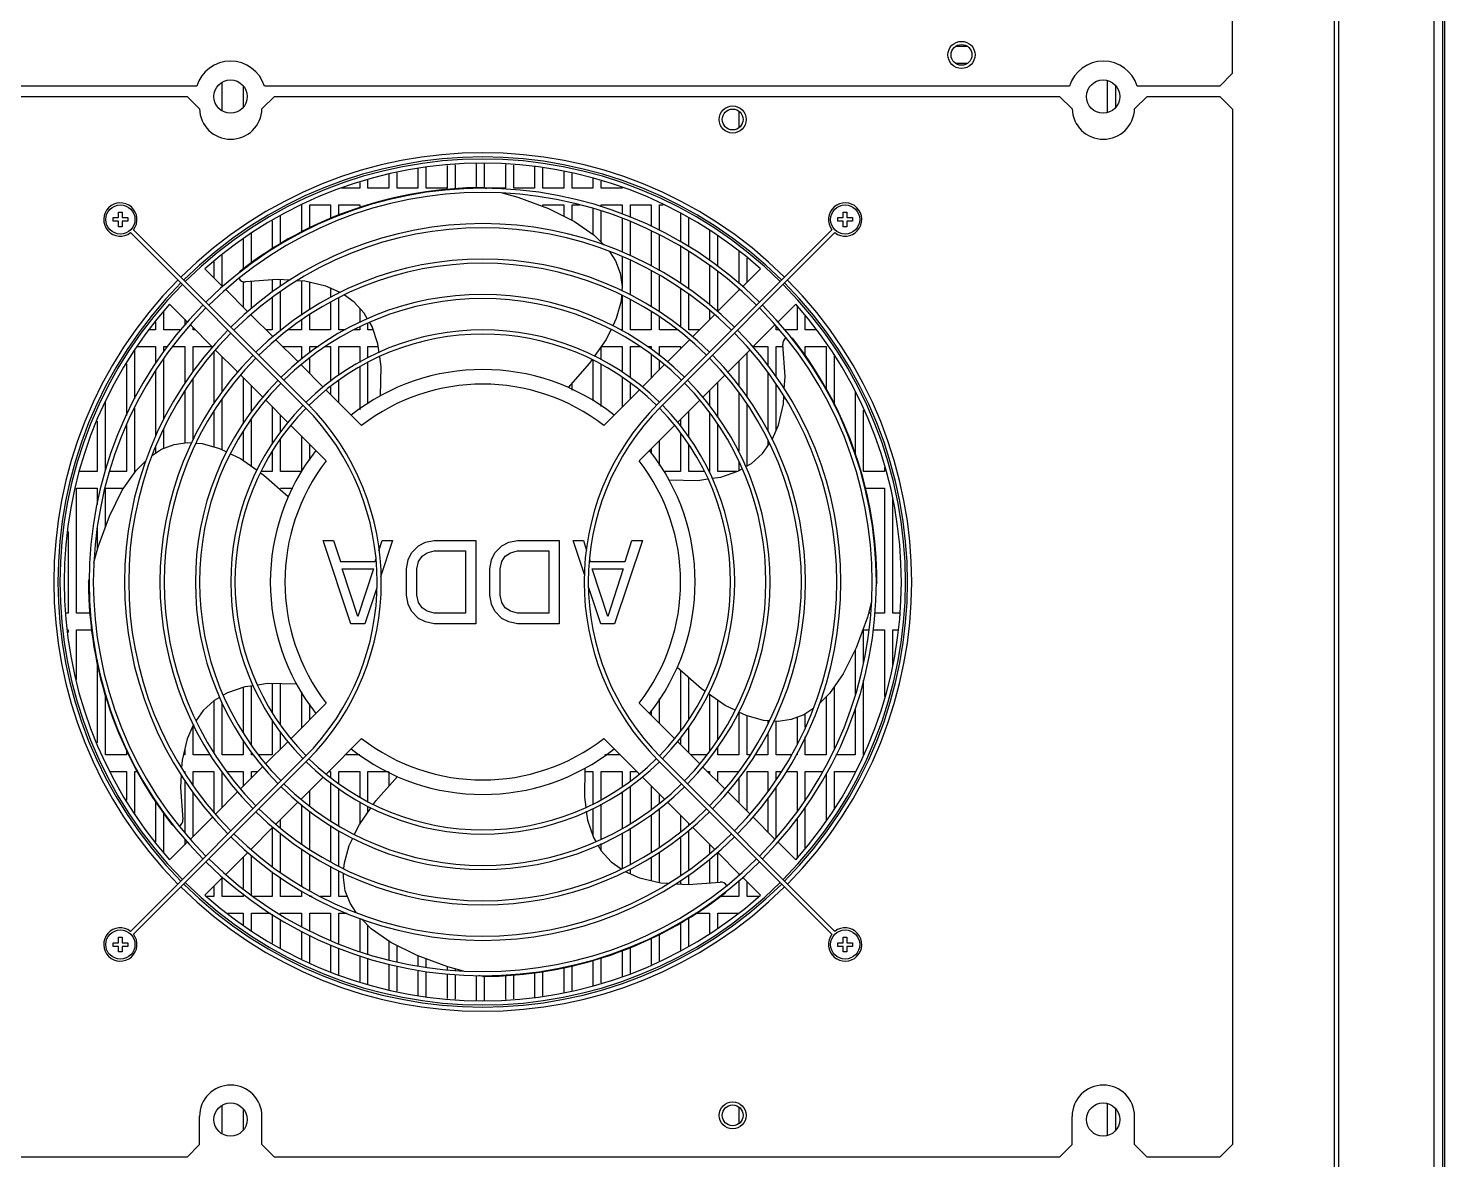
# Model space of a CAD drawing. Header units: millimetres. Extents: x 0 to 100, y -1 to 80.
# Drawn here: x 66.19 to 100.2, y 26.1 to 53.25 of the extents above; entities that cross this region are included whole.
import ezdxf

# ---------------------------------------------------------------- set-up
doc = ezdxf.new("R2010")
doc.units = ezdxf.units.MM
for name, color, linetype in [('2017-00020_0', 7, 'Continuous'), ('2401-00303-M4-20PWMC_0', 7, 'Continuous'), ('4204-00012_0', 7, 'Continuous'), ('4212-16188_0', 7, 'Continuous'), ('4212-63792_0', 7, 'Continuous'), ('4212-63794_0', 7, 'Continuous'), ('4212-63795_0', 7, 'Continuous'), ('4212-94039_0', 7, 'Continuous'), ('4212-KH007_0', 7, 'Continuous'), ('4215-00605_0', 7, 'Continuous')]:
    doc.layers.add(name, color=color, linetype=linetype)

msp = doc.modelspace()

# ---------------------------------------------------------------- linework, layer by layer
at = {"layer": '2017-00020_0', "color": 7, "linetype": 'Continuous'}
for p, q in [((77.105, 49.424), (77.195, 49.4)), ((70.867, 47.047), (70.436, 47.478)), ((83.774, 47.478), (83.343, 47.047)), ((71.468, 46.445), (70.937, 46.976)), ((72.833, 47.178), (72.652, 47.189)), ((83.273, 46.976), (82.745, 46.448)), ((69.587, 46.629), (70.018, 46.198)), ((74.02, 46.673), (73.785, 46.843)), ((84.192, 46.198), (84.623, 46.629)), ((72.071, 45.843), (71.54, 46.374)), ((80.312, 46.281), (80.225, 46.104)), ((82.674, 46.378), (82.143, 45.847)), ((70.089, 46.128), (70.62, 45.597)), ((74.447, 46.088), (74.391, 46.184)), ((83.593, 45.6), (84.121, 46.128)), ((72.673, 45.24), (72.141, 45.772)), ((82.072, 45.775), (81.535, 45.239)), ((70.691, 45.525), (71.222, 44.994)), ((82.992, 44.998), (83.523, 45.529)), ((71.293, 44.924), (71.825, 44.392)), ((73.276, 44.638), (72.744, 45.17)), ((81.464, 45.168), (80.931, 44.635)), ((82.384, 44.39), (82.92, 44.927)), ((74.197, 43.716), (73.347, 44.567)), ((80.86, 44.563), (80.013, 43.716)), ((71.895, 44.321), (72.427, 43.789)), ((81.78, 43.786), (82.313, 44.319)), ((84.323, 44.232), (84.335, 44.421)), ((72.498, 43.718), (73.349, 42.868)), ((80.861, 42.868), (81.708, 43.715)), ((83.818, 43.045), (83.989, 43.282)), ((83.233, 42.618), (83.336, 42.678)), ((81.576, 42.414), (82.27, 42.399)), ((82.27, 42.399), (82.506, 42.433)), ((73.272, 40.96), (73.522, 40.96)), ((73.938, 38.96), (73.272, 40.96)), ((73.522, 40.96), (73.688, 40.449)), ((74.607, 40.711), (74.688, 40.96)), ((74.938, 40.96), (74.647, 40.085)), ((74.688, 40.96), (74.938, 40.96)), ((75.397, 40.662), (75.563, 40.832)), ((75.563, 40.832), (75.73, 40.917)), ((75.73, 40.917), (75.938, 40.96)), ((75.938, 40.96), (76.938, 40.96)), ((76.938, 40.96), (76.938, 38.96)), ((77.397, 40.662), (77.563, 40.832)), ((77.563, 40.832), (77.73, 40.917)), ((77.73, 40.917), (77.938, 40.96)), ((77.938, 40.96), (78.938, 40.96)), ((78.938, 40.96), (78.938, 38.96)), ((79.272, 40.96), (79.522, 40.96)), ((79.553, 40.117), (79.272, 40.96)), ((79.522, 40.96), (79.6, 40.72)), ((80.938, 40.96), (80.272, 38.96)), ((80.522, 40.449), (80.688, 40.96)), ((80.688, 40.96), (80.938, 40.96)), ((74.522, 40.449), (74.542, 40.51)), ((75.272, 40.279), (75.313, 40.492)), ((75.313, 40.492), (75.397, 40.662)), ((75.563, 40.449), (75.647, 40.577)), ((75.647, 40.577), (75.772, 40.662)), ((75.772, 40.662), (75.938, 40.705)), ((75.938, 40.705), (76.688, 40.705)), ((76.688, 40.705), (76.688, 39.215)), ((77.272, 40.279), (77.313, 40.492)), ((77.313, 40.492), (77.397, 40.662)), ((77.563, 40.449), (77.647, 40.577)), ((77.647, 40.577), (77.772, 40.662)), ((77.772, 40.662), (77.938, 40.705)), ((77.938, 40.705), (78.688, 40.705)), ((78.688, 40.705), (78.688, 39.215)), ((79.668, 40.51), (79.688, 40.449)), ((73.688, 40.449), (74.522, 40.449)), ((73.73, 40.279), (74.48, 40.279)), ((74.105, 39.13), (73.73, 40.279)), ((74.48, 40.279), (74.105, 39.13)), ((75.272, 39.641), (75.272, 40.279)), ((75.522, 40.279), (75.563, 40.449)), ((75.522, 39.641), (75.522, 40.279)), ((77.272, 39.641), (77.272, 40.279)), ((77.522, 40.279), (77.563, 40.449)), ((77.522, 39.641), (77.522, 40.279)), ((79.688, 40.449), (80.522, 40.449)), ((79.73, 40.279), (80.48, 40.279)), ((80.105, 39.13), (79.73, 40.279)), ((80.48, 40.279), (80.105, 39.13)), ((67.64, 39.96), (67.665, 40.05)), ((74.559, 39.821), (74.272, 38.96)), ((79.938, 38.96), (79.651, 39.821)), ((86.57, 39.96), (86.545, 39.87)), ((75.313, 39.428), (75.272, 39.641)), ((75.563, 39.471), (75.522, 39.641)), ((75.647, 39.343), (75.563, 39.471)), ((77.313, 39.428), (77.272, 39.641)), ((77.563, 39.471), (77.522, 39.641)), ((77.647, 39.343), (77.563, 39.471)), ((75.397, 39.258), (75.313, 39.428)), ((75.563, 39.088), (75.397, 39.258)), ((75.772, 39.258), (75.647, 39.343)), ((75.938, 39.215), (75.772, 39.258)), ((76.688, 39.215), (75.938, 39.215)), ((77.397, 39.258), (77.313, 39.428)), ((77.563, 39.088), (77.397, 39.258)), ((77.772, 39.258), (77.647, 39.343)), ((77.938, 39.215), (77.772, 39.258)), ((78.688, 39.215), (77.938, 39.215)), ((74.272, 38.96), (73.938, 38.96)), ((75.73, 39.003), (75.563, 39.088)), ((75.938, 38.96), (75.73, 39.003)), ((76.938, 38.96), (75.938, 38.96)), ((77.73, 39.003), (77.563, 39.088)), ((77.938, 38.96), (77.73, 39.003)), ((78.938, 38.96), (77.938, 38.96)), ((80.272, 38.96), (79.938, 38.96)), ((71.94, 37.521), (71.704, 37.487)), ((72.634, 37.506), (71.94, 37.521)), ((70.977, 37.302), (70.874, 37.242)), ((70.392, 36.875), (70.221, 36.638)), ((73.349, 37.052), (72.502, 36.205)), ((81.712, 36.202), (80.861, 37.052)), ((72.43, 36.134), (71.897, 35.601)), ((73.35, 35.357), (74.197, 36.204)), ((80.013, 36.204), (80.863, 35.353)), ((82.315, 35.599), (81.783, 36.131)), ((69.887, 35.688), (69.875, 35.499)), ((71.826, 35.53), (71.29, 34.993)), ((82.917, 34.996), (82.385, 35.528)), ((72.746, 34.752), (73.279, 35.285)), ((80.934, 35.282), (81.466, 34.75)), ((71.218, 34.922), (70.687, 34.391)), ((83.519, 34.395), (82.988, 34.926)), ((72.138, 34.145), (72.675, 34.681)), ((81.537, 34.68), (82.069, 34.148)), ((70.617, 34.32), (70.089, 33.792)), ((71.536, 33.542), (72.067, 34.073)), ((82.139, 34.077), (82.67, 33.546)), ((84.121, 33.792), (83.59, 34.323)), ((70.018, 33.722), (69.587, 33.291)), ((73.898, 33.639), (73.985, 33.816)), ((79.763, 33.832), (79.819, 33.736)), ((84.623, 33.291), (84.192, 33.722)), ((70.937, 32.944), (71.465, 33.472)), ((82.742, 33.475), (83.273, 32.944)), ((80.19, 33.247), (80.425, 33.077)), ((70.436, 32.442), (70.867, 32.873)), ((81.377, 32.742), (81.558, 32.731)), ((83.343, 32.873), (83.774, 32.442)), ((77.105, 30.495), (77.015, 30.52))]:
    msp.add_line(p, q, dxfattribs=at)
for points in [[(77.57, 49.297), (77.946, 49.194), (78.683, 48.925), (79.311, 48.614), (79.783, 48.285), (80.018, 48.047)], [(80.148, 47.888), (80.29, 47.67), (80.406, 47.368), (80.452, 47.05), (80.445, 46.948)], [(72.478, 47.2), (72.171, 47.219), (71.406, 47.163)], [(73.683, 46.905), (73.341, 47.058), (72.833, 47.178)], [(74.34, 46.271), (74.258, 46.411), (74.02, 46.673)], [(80.438, 46.839), (80.428, 46.697), (80.312, 46.281)], [(74.618, 45.462), (74.587, 45.674), (74.447, 46.088)], [(80.181, 46.014), (80.065, 45.778), (79.783, 45.375)], [(84.345, 44.589), (84.364, 44.894), (84.308, 45.659)], [(74.651, 44.431), (74.666, 45.125), (74.632, 45.36)], [(79.725, 45.292), (79.669, 45.212), (79.155, 44.63)], [(84.05, 43.382), (84.203, 43.724), (84.323, 44.232)], [(69.177, 43.003), (69.395, 43.145), (69.697, 43.261), (70.015, 43.307), (70.122, 43.3)], [(70.228, 43.293), (70.368, 43.283), (70.784, 43.167), (70.956, 43.082)], [(67.768, 40.425), (67.871, 40.801), (68.14, 41.538), (68.451, 42.166), (68.78, 42.638), (69.021, 42.876)], [(71.045, 43.038), (71.287, 42.92), (71.688, 42.64)], [(83.422, 42.729), (83.556, 42.807), (83.818, 43.045)], [(71.77, 42.582), (71.853, 42.524), (72.435, 42.01)], [(82.609, 42.448), (82.819, 42.478), (83.233, 42.618)], [(86.442, 39.495), (86.339, 39.119), (86.07, 38.382), (85.759, 37.754), (85.43, 37.282), (85.189, 37.044)], [(82.44, 37.338), (82.357, 37.396), (81.775, 37.91)], [(71.601, 37.472), (71.391, 37.442), (70.977, 37.302)], [(70.788, 37.191), (70.654, 37.113), (70.392, 36.875)], [(83.165, 36.882), (82.923, 37), (82.522, 37.28)], [(83.982, 36.627), (83.842, 36.637), (83.426, 36.753), (83.254, 36.838)], [(85.033, 36.917), (84.815, 36.775), (84.513, 36.659), (84.195, 36.613), (84.088, 36.62)], [(70.16, 36.538), (70.007, 36.196), (69.887, 35.688)], [(79.559, 35.489), (79.544, 34.795), (79.578, 34.56)], [(69.865, 35.331), (69.846, 35.026), (69.902, 34.261)], [(74.485, 34.628), (74.541, 34.708), (75.055, 35.29)], [(74.029, 33.906), (74.145, 34.142), (74.427, 34.545)], [(79.592, 34.458), (79.623, 34.246), (79.763, 33.832)], [(73.772, 33.081), (73.782, 33.223), (73.898, 33.639)], [(79.87, 33.649), (79.952, 33.509), (80.19, 33.247)], [(80.527, 33.015), (80.869, 32.862), (81.377, 32.742)], [(74.062, 32.032), (73.92, 32.25), (73.804, 32.552), (73.758, 32.87), (73.765, 32.972)], [(81.732, 32.72), (82.039, 32.701), (82.804, 32.757)], [(76.64, 30.623), (76.264, 30.726), (75.527, 30.995), (74.899, 31.306), (74.427, 31.635), (74.192, 31.873)]]:
    msp.add_lwpolyline(points, dxfattribs=at)
for centre, radius, start, end in [((77.105, 39.96), 10.05, 48.4227, 131.5773), ((77.105, 39.96), 9.464, 90, 127.8739), ((71.387, 47.312), 0.15, 127.8739, 158.1392), ((71.387, 47.312), 0.15, 206.6536, 277.2965), ((77.105, 39.96), 10.05, 138.4227, 221.5773), ((77.105, 39.96), 10.05, 318.4227, 41.5773), ((84.457, 45.678), 0.15, 116.6536, 187.2965), ((84.457, 45.678), 0.15, 37.8739, 68.1392), ((77.105, 39.96), 9.464, 0, 37.8739), ((77.105, 39.96), 5.1, 51.7714, 128.2286), ((77.105, 39.96), 4.75, 52.2567, 127.7433), ((77.105, 39.96), 5.1, 141.7714, 218.2286), ((77.105, 39.96), 4.75, 142.2567, 217.7433), ((77.105, 39.96), 4.75, 322.2567, 37.7433), ((77.105, 39.96), 5.1, 321.7714, 38.2286), ((77.105, 39.96), 9.464, 180, 217.8739), ((77.105, 39.96), 4.75, 232.2567, 307.7433), ((77.105, 39.96), 5.1, 231.7714, 308.2286), ((69.753, 34.242), 0.15, 217.8739, 248.1392), ((69.753, 34.242), 0.15, 296.6536, 7.2965), ((82.823, 32.608), 0.15, 26.6536, 97.2965), ((77.105, 39.96), 10.05, 228.4227, 311.5773), ((77.105, 39.96), 9.464, 270, 307.8739), ((82.823, 32.608), 0.15, 307.8739, 338.1392)]:
    msp.add_arc(centre, radius, start, end, dxfattribs=at)
at = {"layer": '2401-00303-M4-20PWMC_0', "color": 7, "linetype": 'Continuous'}
for p, q in [((68.23, 48.704), (68.361, 48.704)), ((68.23, 48.616), (68.23, 48.704)), ((68.361, 48.835), (68.449, 48.835)), ((68.361, 48.704), (68.361, 48.835)), ((68.449, 48.835), (68.449, 48.704)), ((68.449, 48.704), (68.58, 48.704)), ((68.58, 48.704), (68.58, 48.616)), ((85.63, 48.704), (85.761, 48.704)), ((85.63, 48.616), (85.63, 48.704)), ((85.761, 48.835), (85.849, 48.835)), ((85.761, 48.704), (85.761, 48.835)), ((85.849, 48.835), (85.849, 48.704)), ((85.849, 48.704), (85.98, 48.704)), ((85.98, 48.704), (85.98, 48.616)), ((68.361, 48.616), (68.23, 48.616)), ((68.361, 48.485), (68.361, 48.616)), ((68.449, 48.485), (68.361, 48.485)), ((68.58, 48.616), (68.449, 48.616)), ((68.449, 48.616), (68.449, 48.485)), ((85.761, 48.616), (85.63, 48.616)), ((85.761, 48.485), (85.761, 48.616)), ((85.849, 48.485), (85.761, 48.485)), ((85.98, 48.616), (85.849, 48.616)), ((85.849, 48.616), (85.849, 48.485)), ((68.23, 31.304), (68.361, 31.304)), ((68.23, 31.216), (68.23, 31.304)), ((68.361, 31.435), (68.449, 31.435)), ((68.361, 31.304), (68.361, 31.435)), ((68.449, 31.435), (68.449, 31.304)), ((68.449, 31.304), (68.58, 31.304)), ((68.58, 31.304), (68.58, 31.216)), ((85.63, 31.304), (85.761, 31.304)), ((85.63, 31.216), (85.63, 31.304)), ((85.761, 31.435), (85.849, 31.435)), ((85.761, 31.304), (85.761, 31.435)), ((85.849, 31.435), (85.849, 31.304)), ((85.849, 31.304), (85.98, 31.304)), ((85.98, 31.304), (85.98, 31.216)), ((68.361, 31.216), (68.23, 31.216)), ((68.361, 31.085), (68.361, 31.216)), ((68.449, 31.085), (68.361, 31.085)), ((68.58, 31.216), (68.449, 31.216)), ((68.449, 31.216), (68.449, 31.085)), ((85.761, 31.216), (85.63, 31.216)), ((85.761, 31.085), (85.761, 31.216)), ((85.849, 31.085), (85.761, 31.085)), ((85.98, 31.216), (85.849, 31.216)), ((85.849, 31.216), (85.849, 31.085))]:
    msp.add_line(p, q, dxfattribs=at)
for centre in [(68.405, 48.66), (85.805, 48.66), (68.405, 31.26), (85.805, 31.26)]:
    msp.add_circle(centre, 0.35, dxfattribs=at)
for centre, start, end in [((68.405, 48.66), 322.1997, 307.8003), ((85.805, 48.66), 232.1997, 217.8003), ((68.405, 31.26), 52.1997, 37.8003), ((85.805, 31.26), 142.1997, 127.8003)]:
    msp.add_arc(centre, 0.4, start, end, dxfattribs=at)
at = {"layer": '4204-00012_0', "color": 7, "linetype": 'Continuous'}
for p, q in [((68.65, 48.345), (72.827, 44.167)), ((68.72, 48.415), (72.898, 44.238)), ((85.49, 48.415), (81.312, 44.238)), ((85.56, 48.345), (81.383, 44.167)), ((72.827, 35.753), (68.65, 31.575)), ((81.383, 35.753), (85.56, 31.575)), ((72.898, 35.682), (68.72, 31.505)), ((81.312, 35.682), (85.49, 31.505))]:
    msp.add_line(p, q, dxfattribs=at)
for centre, radius, start, end in [((77.105, 39.96), 10.3, 45.2785, 134.7215), ((77.105, 39.96), 10.2, 45.281, 134.7182), ((77.105, 39.96), 9.45, 45.3042, 134.6958), ((77.105, 39.96), 9.35, 45.3074, 134.6926), ((77.105, 39.96), 8.6, 45.3334, 134.6664), ((77.105, 39.96), 8.5, 45.3373, 134.6624), ((77.105, 39.96), 7.75, 45.37, 134.629), ((77.105, 39.96), 7.65, 45.3748, 134.6241), ((77.105, 39.96), 10.3, 135.2785, 224.7215), ((77.105, 39.96), 10.2, 135.2818, 224.719), ((77.105, 39.96), 10.2, 315.2818, 44.719), ((77.105, 39.96), 10.3, 315.2785, 44.7215), ((77.105, 39.96), 9.45, 135.3042, 224.6958), ((77.105, 39.96), 6.9, 45.4154, 134.584), ((77.105, 39.96), 6.8, 45.4215, 134.5779), ((77.105, 39.96), 9.45, 315.3042, 44.6958), ((77.105, 39.96), 9.35, 135.3074, 224.6926), ((77.105, 39.96), 9.35, 315.3074, 44.6926), ((77.105, 39.96), 8.6, 135.3336, 224.6666), ((77.105, 39.96), 8.5, 135.3376, 224.6627), ((77.105, 39.96), 6.05, 45.4741, 134.4995), ((77.105, 39.96), 5.95, 45.482, 134.5594), ((77.105, 39.96), 8.5, 315.3376, 44.6627), ((77.105, 39.96), 8.6, 315.3336, 44.6666), ((77.105, 39.96), 7.75, 135.371, 224.63), ((77.105, 39.96), 7.65, 135.3759, 224.6252), ((77.105, 39.96), 7.65, 315.3759, 44.6252), ((77.105, 39.96), 7.75, 315.371, 44.63), ((77.105, 39.96), 6.9, 135.416, 224.5846), ((77.105, 39.96), 6.8, 135.4221, 224.5785), ((77.105, 39.96), 6.8, 315.4221, 44.5785), ((77.105, 39.96), 6.9, 315.416, 44.5846), ((68.62, 39.96), 6.05, 315, 45), ((85.59, 39.96), 6.05, 135, 225), ((77.105, 39.96), 6.05, 135.5005, 224.5259), ((77.105, 39.96), 5.95, 135.4529, 224.518), ((68.62, 39.96), 5.95, 315, 45), ((85.59, 39.96), 5.95, 135, 225), ((77.105, 39.96), 5.95, 315.5275, 44.518), ((77.105, 39.96), 6.05, 315.5005, 44.5259), ((77.105, 39.96), 5.95, 225.482, 314.5594), ((77.105, 39.96), 6.05, 225.4741, 314.4995), ((77.105, 39.96), 6.9, 225.4154, 314.584), ((77.105, 39.96), 6.8, 225.4215, 314.5779), ((77.105, 39.96), 7.75, 225.37, 314.629), ((77.105, 39.96), 7.65, 225.3748, 314.6241), ((77.105, 39.96), 8.6, 225.3334, 314.6664), ((77.105, 39.96), 8.5, 225.3373, 314.6624), ((77.105, 39.96), 9.45, 225.3042, 314.6958), ((77.105, 39.96), 9.35, 225.3074, 314.6926), ((77.105, 39.96), 10.2, 225.281, 314.7182), ((77.105, 39.96), 10.3, 225.2785, 314.7215)]:
    msp.add_arc(centre, radius, start, end, dxfattribs=at)
at = {"layer": '4212-16188_0', "color": 7, "linetype": 'Continuous'}
for p, q in [((88.75, 52.81), (88.45, 52.81)), ((88.45, 52.41), (88.75, 52.41)), ((70.85, 51.264), (70.85, 51.956)), ((71.35, 51.874), (71.35, 51.346)), ((83.25, 51.263), (83.25, 50.857)), ((76.95, 50.001), (76.95, 49.414)), ((77.15, 49.412), (77.15, 50.007)), ((74.85, 49.745), (74.85, 49.41)), ((75.05, 49.41), (75.05, 49.782)), ((75.55, 49.874), (75.55, 49.41)), ((75.75, 49.41), (75.75, 49.91)), ((76.25, 49.958), (76.25, 49.41)), ((76.45, 49.41), (76.45, 49.97)), ((77.65, 49.977), (77.65, 49.41)), ((77.85, 49.41), (77.85, 49.965)), ((78.35, 49.931), (78.35, 49.41)), ((78.55, 49.41), (78.55, 49.894)), ((79.05, 49.802), (79.05, 49.41)), ((79.25, 49.41), (79.25, 49.766)), ((74.15, 49.41), (73.712, 49.41)), ((74.15, 49.547), (74.15, 49.41)), ((74.35, 49.41), (74.35, 49.609)), ((74.85, 49.41), (74.35, 49.41)), ((75.55, 49.41), (75.05, 49.41)), ((76.25, 49.41), (75.75, 49.41)), ((77.65, 49.41), (77.158, 49.41)), ((78.35, 49.41), (77.85, 49.41)), ((79.05, 49.41), (78.55, 49.41)), ((79.75, 49.41), (79.25, 49.41)), ((79.75, 49.643), (79.75, 49.41)), ((79.95, 49.41), (79.95, 49.581)), ((80.45, 49.41), (79.95, 49.41)), ((80.45, 49.425), (80.45, 49.41)), ((72.75, 49.01), (72.75, 48.341)), ((72.95, 49.01), (73.45, 49.01)), ((72.95, 48.441), (72.95, 49.01)), ((73.45, 49.01), (73.45, 48.69)), ((73.65, 49.01), (74.15, 49.01)), ((73.65, 48.759), (73.65, 49.01)), ((74.15, 49.01), (74.15, 48.934)), ((78.55, 49.01), (79.05, 49.01)), ((78.55, 48.974), (78.55, 49.01)), ((79.05, 49.01), (79.05, 48.743)), ((79.25, 49.01), (79.427, 49.01)), ((79.25, 48.644), (79.25, 49.01)), ((79.95, 49.01), (80.45, 49.01)), ((79.95, 48.965), (79.95, 49.01)), ((80.45, 49.01), (80.45, 48.795)), ((80.65, 49.01), (81.15, 49.01)), ((80.65, 48.71), (80.65, 49.01)), ((81.15, 49.01), (81.15, 48.491)), ((81.35, 49.01), (81.439, 49.01)), ((81.35, 48.392), (81.35, 49.01)), ((72.25, 48.078), (72.25, 48.747)), ((79.75, 48.918), (79.75, 48.308)), ((79.95, 48.116), (79.95, 48.861)), ((80.45, 48.685), (80.45, 47.875)), ((81.85, 48.814), (81.85, 48.125)), ((82.05, 48.001), (82.05, 48.693)), ((71.55, 47.604), (71.55, 48.324)), ((72.05, 48.626), (72.05, 47.942)), ((80.65, 47.787), (80.65, 48.603)), ((81.15, 48.38), (81.15, 47.539)), ((82.55, 48.39), (82.55, 47.677)), ((71.35, 48.195), (71.35, 47.468)), ((81.35, 47.43), (81.35, 48.28)), ((81.85, 48.007), (81.85, 47.121)), ((82.75, 47.537), (82.75, 48.269)), ((70.65, 47.646), (70.65, 47.264)), ((70.85, 47.064), (70.85, 47.803)), ((80.45, 47.769), (80.45, 47.066)), ((80.65, 46.841), (80.65, 47.675)), ((82.05, 46.986), (82.05, 47.884)), ((83.25, 47.889), (83.25, 47.132)), ((83.45, 47.154), (83.45, 47.733)), ((81.15, 47.433), (81.15, 46.564)), ((81.35, 46.432), (81.35, 47.314)), ((82.55, 47.552), (82.55, 46.604)), ((82.75, 46.454), (82.75, 47.409)), ((71.35, 47.168), (71.35, 46.564)), ((71.55, 46.519), (71.55, 47.174)), ((72.05, 47.21), (72.05, 46.912)), ((72.25, 47.056), (72.25, 47.214)), ((72.25, 46.01), (72.25, 46.929)), ((72.75, 47.183), (72.75, 46.365)), ((72.95, 46.496), (72.95, 47.15)), ((73.45, 47.01), (73.45, 46.79)), ((81.85, 47.011), (81.85, 46.078)), ((83.25, 46.997), (83.25, 46.954)), ((72.05, 46.793), (72.05, 46.01)), ((73.45, 46.674), (73.45, 46.01)), ((73.65, 46.891), (73.65, 46.92)), ((73.65, 46.01), (73.65, 46.781)), ((80.45, 46.832), (80.45, 46.01)), ((80.65, 46.01), (80.65, 46.728)), ((82.05, 46.01), (82.05, 46.862)), ((84.65, 46.595), (84.65, 46.01)), ((69.45, 46.01), (69.45, 46.453)), ((69.95, 46.266), (69.95, 46.123)), ((71.55, 46.362), (71.55, 46.383)), ((72.95, 46.01), (72.95, 46.38)), ((74.15, 46.53), (74.15, 46.189)), ((81.15, 46.451), (81.15, 46.01)), ((81.35, 46.01), (81.35, 46.313)), ((82.55, 46.483), (82.55, 46.254)), ((84.85, 46.01), (84.85, 46.337)), ((69.25, 46.01), (69.107, 46.01)), ((69.25, 46.195), (69.25, 46.01)), ((69.847, 46.01), (69.45, 46.01)), ((70.15, 46.01), (70.15, 46.066)), ((70.206, 46.01), (70.15, 46.01)), ((72.05, 46.01), (71.904, 46.01)), ((72.267, 46.01), (72.25, 46.01)), ((72.75, 46.01), (72.436, 46.01)), ((72.75, 46.241), (72.75, 46.01)), ((73.45, 46.01), (72.95, 46.01)), ((73.807, 46.01), (73.65, 46.01)), ((74.15, 46.01), (74.003, 46.01)), ((74.15, 46.08), (74.15, 46.01)), ((74.35, 46.01), (74.35, 46.166)), ((74.473, 46.01), (74.35, 46.01)), ((80.207, 46.01), (80.188, 46.01)), ((80.45, 46.01), (80.413, 46.01)), ((81.15, 46.01), (80.65, 46.01)), ((81.775, 46.01), (81.35, 46.01)), ((82.306, 46.01), (82.05, 46.01)), ((84.15, 46.01), (84.15, 46.096)), ((84.228, 46.01), (84.15, 46.01)), ((84.65, 46.01), (84.363, 46.01)), ((85.103, 46.01), (84.85, 46.01)), ((68.796, 45.61), (69.25, 45.61)), ((69.25, 45.61), (69.25, 45.206)), ((69.45, 45.61), (69.531, 45.61)), ((69.45, 45.488), (69.45, 45.61)), ((69.66, 45.61), (69.95, 45.61)), ((69.95, 45.61), (69.95, 44.726)), ((70.15, 45.61), (70.606, 45.61)), ((70.15, 45.01), (70.15, 45.61)), ((72.304, 45.61), (72.75, 45.61)), ((72.75, 45.61), (72.75, 45.309)), ((72.95, 45.61), (73.161, 45.61)), ((72.95, 45.459), (72.95, 45.61)), ((73.332, 45.61), (73.45, 45.61)), ((73.45, 45.61), (73.45, 44.774)), ((73.65, 45.61), (74.15, 45.61)), ((73.65, 44.92), (73.65, 45.61)), ((74.15, 45.61), (74.15, 45.228)), ((74.35, 45.61), (74.597, 45.61)), ((74.35, 45.336), (74.35, 45.61)), ((79.95, 45.61), (80.45, 45.61)), ((79.95, 45.297), (79.95, 45.61)), ((80.45, 45.61), (80.45, 44.993)), ((80.65, 45.61), (80.873, 45.61)), ((80.65, 44.857), (80.65, 45.61)), ((81.059, 45.61), (81.15, 45.61)), ((81.15, 45.61), (81.15, 45.548)), ((81.35, 45.61), (81.85, 45.61)), ((81.35, 45.388), (81.35, 45.61)), ((81.85, 45.61), (81.85, 45.554)), ((83.604, 45.61), (83.95, 45.61)), ((83.95, 45.61), (83.95, 45.162)), ((84.15, 45.61), (84.312, 45.61)), ((84.15, 44.877), (84.15, 45.61)), ((84.85, 45.61), (85.35, 45.61)), ((84.85, 45.368), (84.85, 45.61)), ((85.35, 45.61), (85.35, 44.588)), ((68.75, 44.359), (68.75, 45.54)), ((69.45, 43.861), (69.45, 45.322)), ((70.65, 45.48), (70.65, 44.247)), ((70.85, 44.531), (70.85, 45.366)), ((72.95, 44.964), (72.95, 45.336)), ((79.75, 45.281), (79.75, 44.31)), ((81.15, 45.42), (81.15, 44.854)), ((81.35, 45.054), (81.35, 45.259)), ((83.25, 45.256), (83.25, 44.672)), ((83.45, 44.398), (83.45, 45.456)), ((85.55, 44.187), (85.55, 45.385)), ((68.55, 45.197), (68.55, 43.957)), ((69.25, 45.016), (69.25, 43.45)), ((72.75, 45.175), (72.75, 45.164)), ((74.15, 45.115), (74.15, 44.093)), ((74.35, 44.233), (74.35, 45.223)), ((79.95, 44.17), (79.95, 45.184)), ((83.95, 44.982), (83.95, 43.573)), ((70.15, 43.362), (70.15, 44.834)), ((71.35, 44.866), (71.35, 43.758)), ((71.55, 44.048), (71.55, 44.666)), ((73.45, 44.652), (73.45, 44.464)), ((73.65, 44.264), (73.65, 44.804)), ((79.25, 44.566), (79.25, 44.737)), ((80.45, 44.876), (80.45, 44.154)), ((80.65, 44.354), (80.65, 44.729)), ((82.55, 44.556), (82.55, 44.183)), ((82.75, 43.921), (82.75, 44.756)), ((84.15, 43.604), (84.15, 44.713)), ((68.05, 42.63), (68.05, 44.3)), ((69.95, 44.536), (69.95, 43.298)), ((70.85, 43.134), (70.85, 44.35)), ((83.25, 44.514), (83.25, 43.097)), ((83.45, 42.745), (83.45, 44.216)), ((86.05, 44.528), (86.05, 43.002)), ((68.75, 42.61), (68.75, 44.135)), ((70.65, 44.055), (70.65, 43.204)), ((71.55, 42.736), (71.55, 43.869)), ((72.05, 44.166), (72.05, 43.271)), ((72.25, 43.556), (72.25, 43.966)), ((82.05, 43.444), (82.05, 44.056)), ((82.55, 44.024), (82.55, 42.61)), ((86.25, 42.61), (86.25, 44.084)), ((67.85, 43.821), (67.85, 42.61)), ((68.55, 43.732), (68.55, 42.61)), ((69.45, 43.166), (69.45, 43.631)), ((71.35, 43.577), (71.35, 42.876)), ((81.85, 43.856), (81.85, 43.697)), ((81.85, 43.536), (81.85, 42.61)), ((82.75, 42.61), (82.75, 43.736)), ((69.25, 43.207), (69.25, 43.051)), ((72.25, 42.61), (72.25, 43.396)), ((72.75, 43.466), (72.75, 42.61)), ((72.95, 42.884), (72.95, 43.266)), ((81.35, 42.755), (81.35, 43.356)), ((82.05, 42.61), (82.05, 43.258)), ((83.95, 43.358), (83.95, 43.228)), ((72.05, 43.097), (72.05, 42.61)), ((81.15, 43.156), (81.15, 43.041)), ((83.25, 42.852), (83.25, 42.628)), ((67.85, 42.61), (67.433, 42.61)), ((68.55, 42.61), (68.148, 42.61)), ((72.05, 42.61), (71.781, 42.61)), ((72.75, 42.61), (72.25, 42.61)), ((81.85, 42.61), (81.452, 42.61)), ((82.423, 42.61), (82.05, 42.61)), ((83.209, 42.61), (82.75, 42.61)), ((86.75, 42.61), (86.25, 42.61)), ((86.75, 42.709), (86.75, 42.61)), ((67.35, 42.21), (67.85, 42.21)), ((67.35, 39.21), (67.35, 42.21)), ((67.85, 42.21), (67.85, 41.824)), ((68.05, 42.21), (68.482, 42.21)), ((68.05, 41.292), (68.05, 42.21)), ((72.25, 42.21), (72.548, 42.21)), ((86.285, 42.21), (86.75, 42.21)), ((86.75, 42.21), (86.75, 39.21)), ((86.95, 39.21), (86.95, 41.969)), ((67.15, 41.174), (67.15, 39.21)), ((67.85, 41.28), (67.85, 40.723)), ((67.15, 39.21), (67.088, 39.21)), ((67.69, 39.21), (67.35, 39.21)), ((86.419, 39.21), (86.364, 39.21)), ((86.75, 39.21), (86.52, 39.21)), ((87.122, 39.21), (86.95, 39.21)), ((67.142, 38.81), (67.15, 38.81)), ((67.15, 38.81), (67.15, 38.746)), ((67.35, 38.81), (67.717, 38.81)), ((67.35, 37.618), (67.35, 38.81)), ((86.25, 38.81), (86.378, 38.81)), ((86.25, 38.033), (86.25, 38.81)), ((86.479, 38.81), (86.75, 38.81)), ((86.75, 38.81), (86.75, 37.211)), ((86.95, 38.81), (87.068, 38.81)), ((86.95, 37.951), (86.95, 38.81)), ((86.05, 38.341), (86.05, 37.269)), ((67.85, 38.081), (67.85, 36.099)), ((81.85, 37.844), (81.85, 36.381)), ((71.35, 37.429), (71.35, 36.356)), ((71.55, 36.043), (71.55, 37.465)), ((72.05, 37.518), (72.05, 36.835)), ((72.25, 36.523), (72.25, 37.514)), ((82.05, 36.666), (82.05, 37.667)), ((85.55, 35.966), (85.55, 37.454)), ((86.25, 35.81), (86.25, 37.607)), ((68.05, 35.81), (68.05, 37.252)), ((70.65, 37.11), (70.65, 35.86)), ((72.75, 37.322), (72.75, 36.454)), ((81.35, 36.564), (81.35, 37.165)), ((82.55, 37.261), (82.55, 35.897)), ((82.75, 36.18), (82.75, 37.121)), ((85.35, 37.203), (85.35, 35.81)), ((70.85, 35.81), (70.85, 37.065)), ((72.95, 36.654), (72.95, 37.036)), ((81.15, 36.879), (81.15, 36.764)), ((83.25, 36.823), (83.25, 35.81)), ((83.45, 35.81), (83.45, 36.747)), ((84.85, 36.479), (84.85, 36.798)), ((86.05, 36.918), (86.05, 35.81)), ((70.15, 35.81), (70.15, 36.516)), ((72.05, 36.651), (72.05, 35.81)), ((82.05, 35.864), (82.05, 36.48)), ((83.95, 36.63), (83.95, 36.558)), ((84.15, 35.81), (84.15, 36.616)), ((84.65, 36.712), (84.65, 36.056)), ((71.35, 36.171), (71.35, 35.81)), ((72.25, 35.954), (72.25, 36.362)), ((81.85, 36.207), (81.85, 36.064)), ((83.95, 36.328), (83.95, 35.81)), ((84.85, 35.81), (84.85, 36.244)), ((68.55, 35.81), (68.05, 35.81)), ((68.55, 35.953), (68.55, 35.81)), ((69.95, 35.81), (69.916, 35.81)), ((69.95, 35.956), (69.95, 35.81)), ((70.563, 35.81), (70.15, 35.81)), ((71.35, 35.81), (70.85, 35.81)), ((71.55, 35.81), (71.55, 35.873)), ((71.601, 35.81), (71.55, 35.81)), ((72.05, 35.81), (71.729, 35.81)), ((74.15, 35.81), (73.804, 35.81)), ((80.406, 35.81), (80.036, 35.81)), ((82.484, 35.81), (82.104, 35.81)), ((82.75, 35.81), (82.75, 36.007)), ((83.25, 35.81), (82.75, 35.81)), ((83.528, 35.81), (83.45, 35.81)), ((83.95, 35.81), (83.644, 35.81)), ((84.516, 35.81), (84.15, 35.81)), ((84.65, 35.81), (84.636, 35.81)), ((84.65, 35.833), (84.65, 35.81)), ((85.35, 35.81), (84.85, 35.81)), ((86.05, 35.81), (85.584, 35.81)), ((68.15, 35.41), (68.55, 35.41)), ((68.55, 35.41), (68.55, 34.723)), ((68.75, 35.41), (68.821, 35.41)), ((68.75, 34.38), (68.75, 35.41)), ((69.928, 35.41), (69.95, 35.41)), ((69.95, 35.41), (69.95, 35.381)), ((70.15, 35.41), (70.65, 35.41)), ((70.15, 35.086), (70.15, 35.41)), ((70.65, 35.41), (70.65, 34.432)), ((70.85, 34.554), (70.85, 35.386)), ((70.957, 35.41), (71.35, 35.41)), ((71.35, 35.41), (71.35, 35.054)), ((71.55, 35.41), (71.706, 35.41)), ((71.55, 35.254), (71.55, 35.41)), ((73.404, 35.41), (73.45, 35.41)), ((73.45, 35.41), (73.45, 35.278)), ((73.65, 35.41), (74.15, 35.41)), ((73.65, 35.119), (73.65, 35.41)), ((74.15, 35.41), (74.15, 34.804)), ((74.35, 35.41), (74.841, 35.41)), ((74.35, 34.691), (74.35, 35.41)), ((74.85, 35.406), (74.85, 35.058)), ((79.557, 35.41), (79.75, 35.41)), ((79.75, 35.41), (79.75, 34.634)), ((79.95, 35.41), (80.45, 35.41)), ((79.95, 34.746), (79.95, 35.41)), ((80.45, 35.41), (80.45, 35.051)), ((80.65, 35.41), (80.806, 35.41)), ((80.65, 35.191), (80.65, 35.41)), ((82.504, 35.41), (82.55, 35.41)), ((82.55, 35.41), (82.55, 35.364)), ((82.75, 35.41), (83.25, 35.41)), ((82.75, 35.164), (82.75, 35.41)), ((83.25, 35.41), (83.25, 35.405)), ((83.45, 35.41), (83.95, 35.41)), ((83.45, 34.464), (83.45, 35.41)), ((83.95, 35.41), (83.95, 34.922)), ((84.15, 35.41), (84.276, 35.41)), ((84.15, 35.207), (84.15, 35.41)), ((84.392, 35.41), (84.65, 35.41)), ((84.65, 35.41), (84.65, 34.45)), ((84.85, 35.41), (85.273, 35.41)), ((84.85, 34.726), (84.85, 35.41)), ((85.55, 35.41), (86.05, 35.41)), ((85.55, 34.535), (85.55, 35.41)), ((86.05, 35.41), (86.05, 35.392)), ((69.95, 35.206), (69.95, 33.945)), ((73.45, 35.15), (73.45, 34.238)), ((80.65, 34.164), (80.65, 35.061)), ((81.15, 35.066), (81.15, 34.5)), ((83.25, 35.251), (83.25, 34.664)), ((84.15, 33.824), (84.15, 35.037)), ((85.35, 35.344), (85.35, 34.228)), ((69.25, 34.714), (69.25, 33.725)), ((70.15, 33.854), (70.15, 34.91)), ((72.95, 34.588), (72.95, 34.956)), ((73.65, 34.11), (73.65, 34.995)), ((74.15, 34.686), (74.15, 34.149)), ((80.45, 34.929), (80.45, 34.051)), ((81.35, 34.649), (81.35, 34.866)), ((83.95, 34.767), (83.95, 33.964)), ((69.45, 33.467), (69.45, 34.422)), ((72.75, 34.621), (72.75, 33.68)), ((72.95, 33.545), (72.95, 34.46)), ((74.35, 34.435), (74.35, 34.581)), ((79.75, 34.52), (79.75, 33.871)), ((79.95, 33.792), (79.95, 34.632)), ((81.15, 34.371), (81.15, 33.475)), ((81.35, 33.598), (81.35, 34.526)), ((81.85, 34.366), (81.85, 33.966)), ((84.85, 33.583), (84.85, 34.552)), ((72.05, 34.056), (72.05, 33.139)), ((72.25, 34.061), (72.25, 34.256)), ((73.45, 34.119), (73.45, 33.249)), ((80.65, 33.181), (80.65, 34.049)), ((82.05, 34.131), (82.05, 34.166)), ((84.65, 34.274), (84.65, 33.325)), ((69.95, 33.797), (69.95, 33.654)), ((72.25, 32.991), (72.25, 33.932)), ((73.65, 33.145), (73.65, 33.991)), ((79.95, 33.512), (79.95, 33.684)), ((80.45, 33.936), (80.45, 33.089)), ((81.85, 33.842), (81.85, 32.909)), ((82.05, 33.058), (82.05, 33.996)), ((82.55, 33.666), (82.55, 33.437)), ((71.35, 33.356), (71.35, 32.602)), ((71.55, 33.528), (71.55, 33.556)), ((71.55, 32.444), (71.55, 33.401)), ((72.75, 33.56), (72.75, 32.672)), ((72.95, 32.552), (72.95, 33.421)), ((81.15, 33.36), (81.15, 32.795)), ((81.35, 32.748), (81.35, 33.477)), ((82.75, 32.753), (82.75, 33.466)), ((72.05, 33.008), (72.05, 32.41)), ((73.45, 33.137), (73.45, 32.41)), ((73.65, 32.41), (73.65, 33.032)), ((80.65, 32.96), (80.65, 33.071)), ((82.55, 33.306), (82.55, 32.738)), ((70.65, 32.656), (70.65, 32.41)), ((70.85, 32.41), (70.85, 32.856)), ((72.25, 32.41), (72.25, 32.873)), ((81.85, 32.792), (81.85, 32.713)), ((82.05, 32.702), (82.05, 32.931)), ((83.25, 32.966), (83.25, 32.923)), ((83.25, 32.788), (83.25, 32.41)), ((83.45, 32.41), (83.45, 32.766)), ((70.65, 32.41), (70.476, 32.41)), ((71.35, 32.41), (70.85, 32.41)), ((71.35, 32.474), (71.35, 32.41)), ((72.05, 32.41), (71.603, 32.41)), ((72.75, 32.41), (72.25, 32.41)), ((72.75, 32.551), (72.75, 32.41)), ((72.95, 32.41), (72.95, 32.441)), ((73.007, 32.41), (72.95, 32.41)), ((73.45, 32.41), (73.212, 32.41)), ((73.859, 32.41), (73.65, 32.41)), ((83.25, 32.41), (82.799, 32.41)), ((83.734, 32.41), (83.45, 32.41)), ((70.986, 32.01), (71.35, 32.01)), ((71.35, 32.01), (71.35, 31.725)), ((71.55, 32.01), (72.013, 32.01)), ((71.55, 31.596), (71.55, 32.01)), ((72.05, 31.987), (72.05, 31.294)), ((72.25, 32.01), (72.75, 32.01)), ((72.25, 31.981), (72.25, 32.01)), ((72.75, 32.01), (72.75, 31.695)), ((72.95, 32.01), (73.45, 32.01)), ((72.95, 31.595), (72.95, 32.01)), ((73.45, 32.01), (73.45, 31.36)), ((73.65, 32.01), (73.848, 32.01)), ((73.65, 31.282), (73.65, 32.01)), ((82.208, 32.01), (82.55, 32.01)), ((82.55, 32.01), (82.55, 31.53)), ((82.75, 32.01), (83.25, 32.01)), ((82.75, 31.651), (82.75, 32.01)), ((72.25, 31.173), (72.25, 31.863)), ((74.15, 31.886), (74.15, 31.09)), ((74.35, 31.033), (74.35, 31.713)), ((81.85, 31.773), (81.85, 31.106)), ((82.05, 31.227), (82.05, 31.903)), ((72.75, 31.583), (72.75, 30.919)), ((72.95, 30.829), (72.95, 31.483)), ((74.85, 31.34), (74.85, 30.891)), ((81.15, 31.424), (81.15, 30.78)), ((81.35, 30.87), (81.35, 31.524)), ((73.45, 31.252), (73.45, 30.604)), ((73.65, 30.529), (73.65, 31.175)), ((74.15, 30.986), (74.15, 30.373)), ((75.05, 30.842), (75.05, 31.231)), ((75.55, 30.986), (75.55, 30.749)), ((79.95, 30.339), (79.95, 30.952)), ((80.45, 31.123), (80.45, 30.495)), ((80.65, 30.557), (80.65, 31.192)), ((74.35, 30.311), (74.35, 30.929)), ((74.85, 30.787), (74.85, 30.175)), ((75.05, 30.138), (75.05, 30.741)), ((75.55, 30.647), (75.55, 30.046)), ((75.75, 30.711), (75.75, 30.913)), ((75.75, 30.01), (75.75, 30.61)), ((76.25, 30.731), (76.25, 30.659)), ((76.45, 30.634), (76.45, 30.675)), ((78.55, 30.026), (78.55, 30.618)), ((79.05, 30.717), (79.05, 30.118)), ((79.25, 30.154), (79.25, 30.758)), ((79.75, 30.883), (79.75, 30.277)), ((76.25, 30.559), (76.25, 29.962)), ((76.45, 29.95), (76.45, 30.534)), ((76.95, 30.52), (76.95, 29.919)), ((77.15, 29.913), (77.15, 30.498)), ((77.65, 30.53), (77.65, 29.943)), ((77.85, 29.955), (77.85, 30.544)), ((78.35, 30.578), (78.35, 29.989)), ((70.85, 26.715), (70.85, 27.405)), ((71.35, 27.323), (71.35, 26.797)), ((83.25, 27.363), (83.25, 26.957))]:
    msp.add_line(p, q, dxfattribs=at)
at = {"layer": '4212-63792_0', "color": 7, "linetype": 'Continuous'}
for centre, radius in [((88.6, 52.61), 0.25), ((71.05, 51.61), 0.4), ((92, 51.61), 0.4), ((83.105, 51.06), 0.25), ((71.05, 27.06), 0.4), ((83.105, 27.16), 0.25), ((92, 27.06), 0.4)]:
    msp.add_circle(centre, radius, dxfattribs=at)
at = {"layer": '4212-63794_0', "color": 7, "linetype": 'Continuous'}
for p, q in [((95.1, 75.36), (95.1, 52.16)), ((94.8, 51.86), (95.1, 52.16)), ((70.238, 51.86), (50.917, 51.86)), ((91.193, 51.86), (71.862, 51.86)), ((94.8, 51.86), (92.817, 51.86))]:
    msp.add_line(p, q, dxfattribs=at)
msp.add_circle((88.6, 52.61), 0.325, dxfattribs=at)
for centre in [(71.05, 51.61), (92.005, 51.61)]:
    msp.add_arc(centre, 0.85, 17.1046, 162.8954, dxfattribs=at)
at = {"layer": '4212-63795_0', "color": 7, "linetype": 'Continuous'}
for p, q in [((51.155, 51.61), (70.005, 51.61)), ((70.305, 51.317), (70.005, 51.61)), ((72.105, 51.61), (71.805, 51.317)), ((72.105, 51.61), (90.955, 51.61)), ((91.255, 51.317), (90.955, 51.61)), ((93.055, 51.61), (92.755, 51.317)), ((93.055, 51.61), (94.805, 51.61)), ((95.105, 51.31), (94.805, 51.61)), ((95.105, 51.31), (95.105, 26.46)), ((70.305, 26.46), (70.305, 27.135)), ((71.805, 26.46), (71.805, 27.135)), ((91.255, 26.46), (91.255, 27.135)), ((92.755, 26.46), (92.755, 27.135)), ((70.005, 26.16), (70.305, 26.46)), ((71.805, 26.46), (72.105, 26.16)), ((90.955, 26.16), (91.255, 26.46)), ((92.755, 26.46), (93.055, 26.16)), ((94.805, 26.16), (95.105, 26.46)), ((70.005, 26.16), (51.155, 26.16)), ((90.955, 26.16), (72.105, 26.16)), ((94.805, 26.16), (93.055, 26.16))]:
    msp.add_line(p, q, dxfattribs=at)
for centre in [(83.105, 51.06), (83.105, 27.16)]:
    msp.add_circle(centre, 0.325, dxfattribs=at)
for centre, radius, start, end in [((71.055, 51.335), 0.75, 181.3643, 358.6357), ((92.005, 51.335), 0.75, 181.3643, 358.6357), ((77.105, 39.96), 10.15, 45.2823, 134.7177), ((77.105, 39.96), 10.15, 135.2824, 224.7176), ((77.105, 39.96), 10.15, 315.2824, 44.7176), ((77.105, 39.96), 10.15, 225.2823, 314.7177), ((71.055, 27.135), 0.75, 0, 180), ((92.005, 27.135), 0.75, 0, 180)]:
    msp.add_arc(centre, radius, start, end, dxfattribs=at)
at = {"layer": '4212-94039_0', "color": 7, "linetype": 'Continuous'}
msp.add_line((100.2, 3.13), (100.2, 77.59), dxfattribs=at)
at = {"layer": '4212-KH007_0', "color": 7, "linetype": 'Continuous'}
for p, q in [((92.1, 51.997), (92.1, 51.223)), ((92.3, 51.874), (92.3, 51.346)), ((92.1, 27.446), (92.1, 26.674)), ((92.3, 27.323), (92.3, 26.797))]:
    msp.add_line(p, q, dxfattribs=at)
at = {"layer": '4215-00605_0', "color": 7, "linetype": 'Continuous'}
for p, q in [((99.95, 2.86), (99.95, 77.86)), ((100.15, 77.86), (100.15, 2.86)), ((97.55, 65.36), (97.55, 15.36)), ((97.65, 65.36), (97.65, 15.36))]:
    msp.add_line(p, q, dxfattribs=at)

doc.saveas('drawing.dxf')
